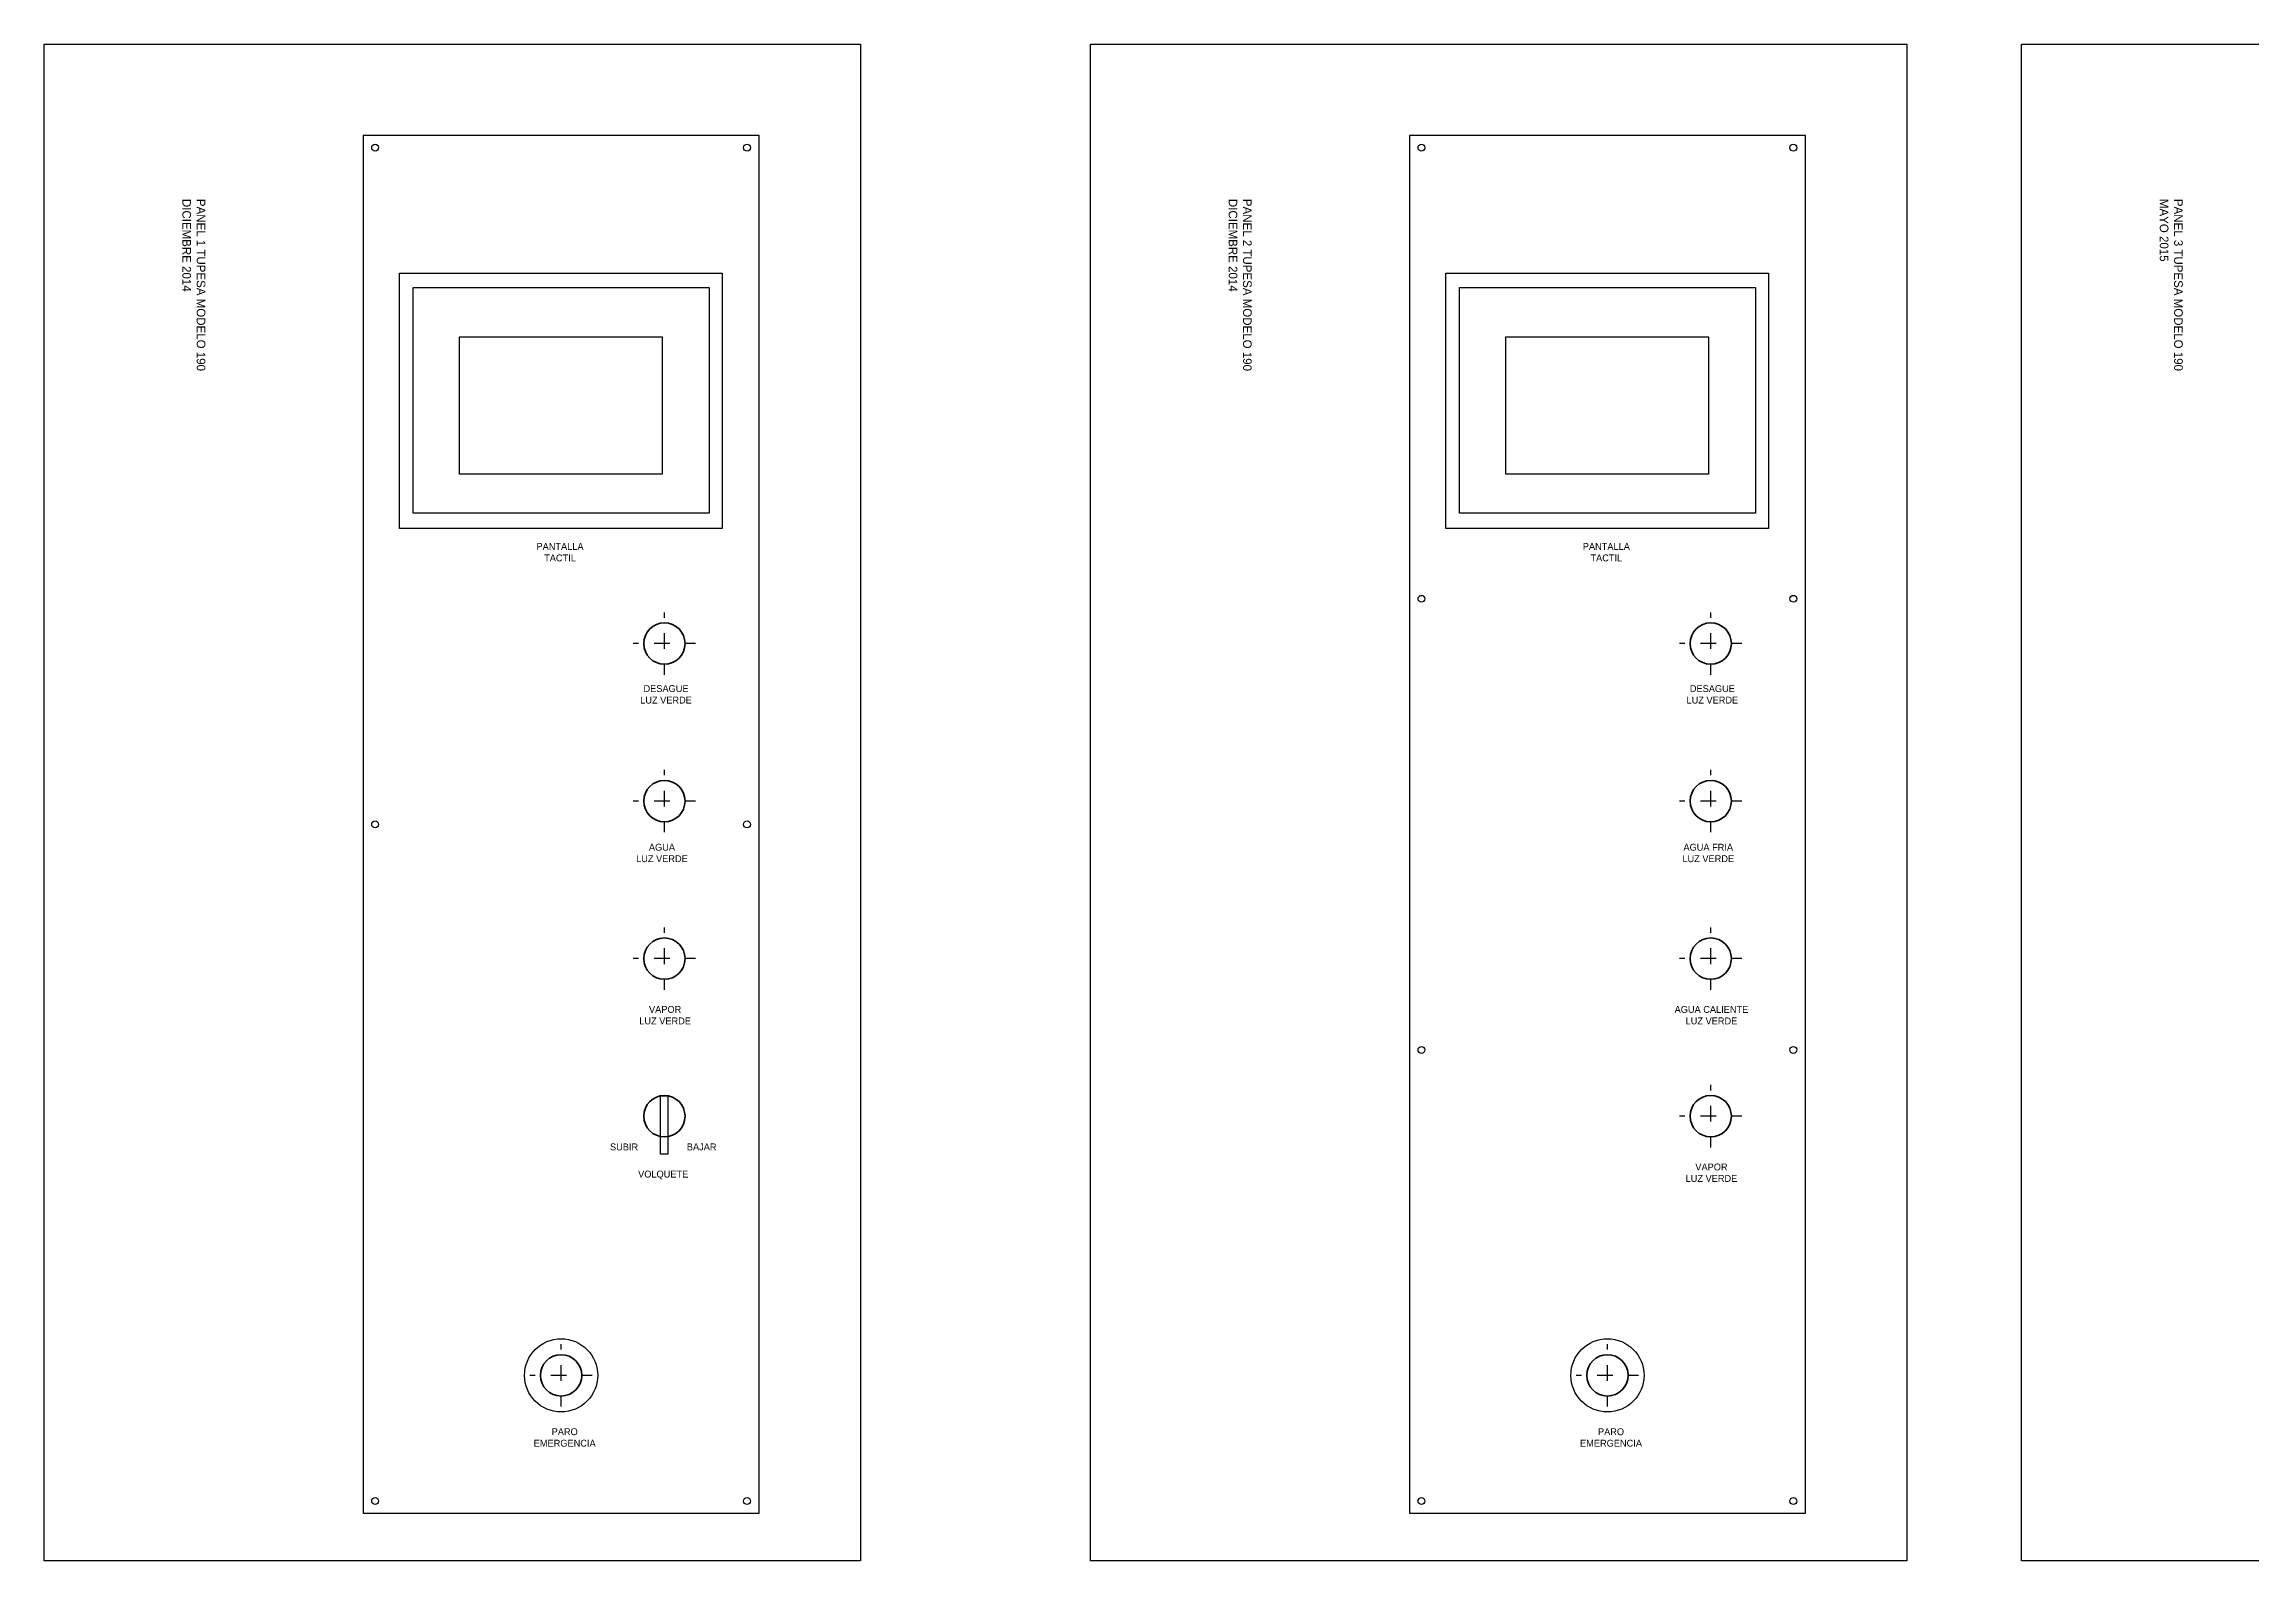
# Model space of a CAD drawing. Header units: millimetres. Extents: x 484 to 5511, y 1144 to 4084.
# Drawn here: x 484 to 1767, y 2097 to 2978 of the extents above; entities that cross this region are included whole.
import ezdxf

# ---------------------------------------------------------------- set-up
doc = ezdxf.new("R2010")
doc.units = ezdxf.units.MM
doc.linetypes.add('ACAD_ISO03W100', pattern=[30, 12, -18])

msp = doc.modelspace()

# ---------------------------------------------------------------- linework, layer by layer
at = {"lineweight": 25}
for p, q in [((669.73, 2924.5), (669.73, 2124.5)), ((899.73, 2924.5), (669.73, 2924.5)), ((669.73, 2924.5), (669.73, 2124.5)), ((899.73, 2924.5), (669.73, 2924.5)), ((899.73, 2124.5), (899.73, 2924.5)), ((899.73, 2124.5), (899.73, 2924.5)), ((1277.422, 2924.5), (1277.422, 2124.5)), ((1507.422, 2924.5), (1277.422, 2924.5)), ((1277.422, 2924.5), (1277.422, 2124.5)), ((1507.422, 2924.5), (1277.422, 2924.5)), ((1507.422, 2124.5), (1507.422, 2924.5)), ((1507.422, 2124.5), (1507.422, 2924.5)), ((698.73, 2836.25), (870.73, 2836.25)), ((698.73, 2705.25), (698.73, 2836.25)), ((870.73, 2836.25), (870.73, 2705.25)), ((1306.422, 2836.25), (1478.422, 2836.25)), ((1306.422, 2705.25), (1306.422, 2836.25)), ((1306.422, 2836.25), (1478.422, 2836.25)), ((1306.422, 2705.25), (1306.422, 2836.25)), ((1478.422, 2836.25), (1478.422, 2705.25)), ((1478.422, 2836.25), (1478.422, 2705.25)), ((870.73, 2705.25), (698.73, 2705.25)), ((1478.422, 2705.25), (1306.422, 2705.25)), ((1478.422, 2705.25), (1306.422, 2705.25)), ((669.73, 2124.5), (899.73, 2124.5)), ((669.73, 2124.5), (899.73, 2124.5)), ((1277.422, 2124.5), (1507.422, 2124.5)), ((1277.422, 2124.5), (1507.422, 2124.5))]:
    msp.add_line(p, q, dxfattribs=at)
at = {"linetype": 'ACAD_ISO03W100', "lineweight": -3, "ltscale": 0.5}
for p, q in [((844.73, 2629.5), (844.73, 2647.626)), ((1452.422, 2629.5), (1452.422, 2647.626)), ((844.73, 2629.5), (826.603, 2629.5)), ((862.856, 2629.5), (844.73, 2629.5)), ((844.73, 2611.373), (844.73, 2629.5)), ((1452.422, 2629.5), (1434.295, 2629.5)), ((1470.548, 2629.5), (1452.422, 2629.5)), ((1452.422, 2611.373), (1452.422, 2629.5)), ((844.73, 2538), (844.73, 2556.126)), ((1452.422, 2538), (1452.422, 2556.126)), ((844.73, 2538), (826.603, 2538)), ((844.73, 2519.873), (844.73, 2538)), ((862.856, 2538), (844.73, 2538)), ((1452.422, 2538), (1434.295, 2538)), ((1452.422, 2519.873), (1452.422, 2538)), ((1470.548, 2538), (1452.422, 2538)), ((844.73, 2446.5), (844.73, 2464.626)), ((1452.422, 2446.5), (1452.422, 2464.626)), ((844.73, 2446.5), (826.603, 2446.5)), ((862.856, 2446.5), (844.73, 2446.5)), ((844.73, 2428.373), (844.73, 2446.5)), ((1452.422, 2446.5), (1434.295, 2446.5)), ((1470.548, 2446.5), (1452.422, 2446.5)), ((1452.422, 2428.373), (1452.422, 2446.5)), ((1452.422, 2355), (1452.422, 2373.126)), ((1452.422, 2355), (1434.295, 2355)), ((1470.548, 2355), (1452.422, 2355)), ((1452.422, 2336.873), (1452.422, 2355)), ((784.73, 2204.5), (784.73, 2222.626)), ((1392.422, 2204.5), (1392.422, 2222.626)), ((784.73, 2204.5), (766.603, 2204.5)), ((802.856, 2204.5), (784.73, 2204.5)), ((784.73, 2186.373), (784.73, 2204.5)), ((1392.422, 2204.5), (1374.295, 2204.5)), ((1410.548, 2204.5), (1392.422, 2204.5)), ((1392.422, 2186.373), (1392.422, 2204.5))]:
    msp.add_line(p, q, dxfattribs=at)
for points in [[(484.487, 2977.616), (958.56, 2977.616), (958.56, 2096.766), (484.487, 2096.766)], [(1092.179, 2977.616), (1566.252, 2977.616), (1566.252, 2096.766), (1092.179, 2096.766)], [(1632.943, 2977.616), (2107.016, 2977.616), (2107.016, 2096.766), (1632.943, 2096.766)], [(690.875, 2844.561), (878.185, 2844.561), (878.185, 2696.337), (690.875, 2696.337)], [(1298.567, 2844.561), (1485.877, 2844.561), (1485.877, 2696.337), (1298.567, 2696.337)], [(725.752, 2807.553), (843.417, 2807.553), (843.417, 2727.828), (725.752, 2727.828)], [(1333.444, 2807.553), (1451.109, 2807.553), (1451.109, 2727.828), (1333.444, 2727.828)], [(842.366, 2366.839), (846.686, 2366.839), (846.686, 2332.89), (842.366, 2332.89)]]:
    msp.add_lwpolyline(points, close=True)
for centre, radius in [((676.73, 2917.5), 2), ((892.73, 2917.5), 2), ((1284.422, 2917.5), 2), ((1284.422, 2917.5), 2), ((1500.422, 2917.5), 2), ((1500.422, 2917.5), 2), ((1284.422, 2655.5), 2), ((1500.422, 2655.5), 2), ((676.73, 2524.5), 2), ((892.73, 2524.5), 2), ((1284.422, 2393.5), 2), ((1500.422, 2393.5), 2), ((784.73, 2204.5), 21.249), ((1392.422, 2204.5), 21.249), ((676.73, 2131.5), 2), ((892.73, 2131.5), 2), ((1284.422, 2131.5), 2), ((1284.422, 2131.5), 2), ((1500.422, 2131.5), 2), ((1500.422, 2131.5), 2)]:
    msp.add_circle(centre, radius)
at = {"lineweight": 35}
for centre in [(844.73, 2629.5), (1452.422, 2629.5), (844.73, 2538), (1452.422, 2538), (844.73, 2446.5), (1452.422, 2446.5), (844.73, 2355), (1452.422, 2355), (1452.422, 2355), (784.73, 2204.5), (1392.422, 2204.5), (1392.422, 2204.5)]:
    msp.add_circle(centre, 12, dxfattribs=at)

# ---------------------------------------------------------------- texts
at = {"char_height": 5, "width": 266.63863, "attachment_point": 1, "rotation": 270}
for s, insert in [('PANEL 1 TUPESA MODELO 190\\PDICIEMBRE 2014', (578.107, 2887.755)), ('PANEL 2 TUPESA MODELO 190\\PDICIEMBRE 2014', (1185.799, 2887.755)), ('PANEL 3 TUPESA MODELO 190\\PMAYO 2015', (1726.563, 2887.755))]:
    msp.add_mtext(s, dxfattribs=dict(at, insert=insert))
at = {"char_height": 4, "attachment_point": 2}
for s, insert, width in [('PANTALLA\\PTACTIL', (784.086, 2687.91), 20.35579), ('PANTALLA\\PTACTIL', (1391.778, 2687.91), 20.35579), (' DESAGUE\\P LUZ VERDE', (844.924, 2605.33), 47.4195), (' DESAGUE\\P LUZ VERDE', (1452.616, 2605.33), 47.4195), (' AGUA\\P LUZ VERDE', (842.545, 2513.216), 47.4195), (' AGUA FRIA\\P LUZ VERDE', (1450.237, 2513.216), 47.4195), (' VAPOR\\P LUZ VERDE', (844.398, 2419.017), 47.4195), (' AGUA CALIENTE\\P LUZ VERDE', (1452.09, 2419.017), 61.59484), ('SUBIR', (821.306, 2339.166), 20.35579), ('BAJAR', (866.368, 2339.191), 20.35579), ('VOLQUETE', (844.008, 2323.38), 47.4195), (' VAPOR\\P LUZ VERDE', (1452.09, 2327.517), 47.4195), ('PARO EMERGENCIA', (786.81, 2173.76), 20.35579), ('PARO EMERGENCIA', (1394.502, 2173.76), 20.35579)]:
    msp.add_mtext(s, dxfattribs=dict(at, insert=insert, width=width))

doc.saveas('drawing.dxf')
